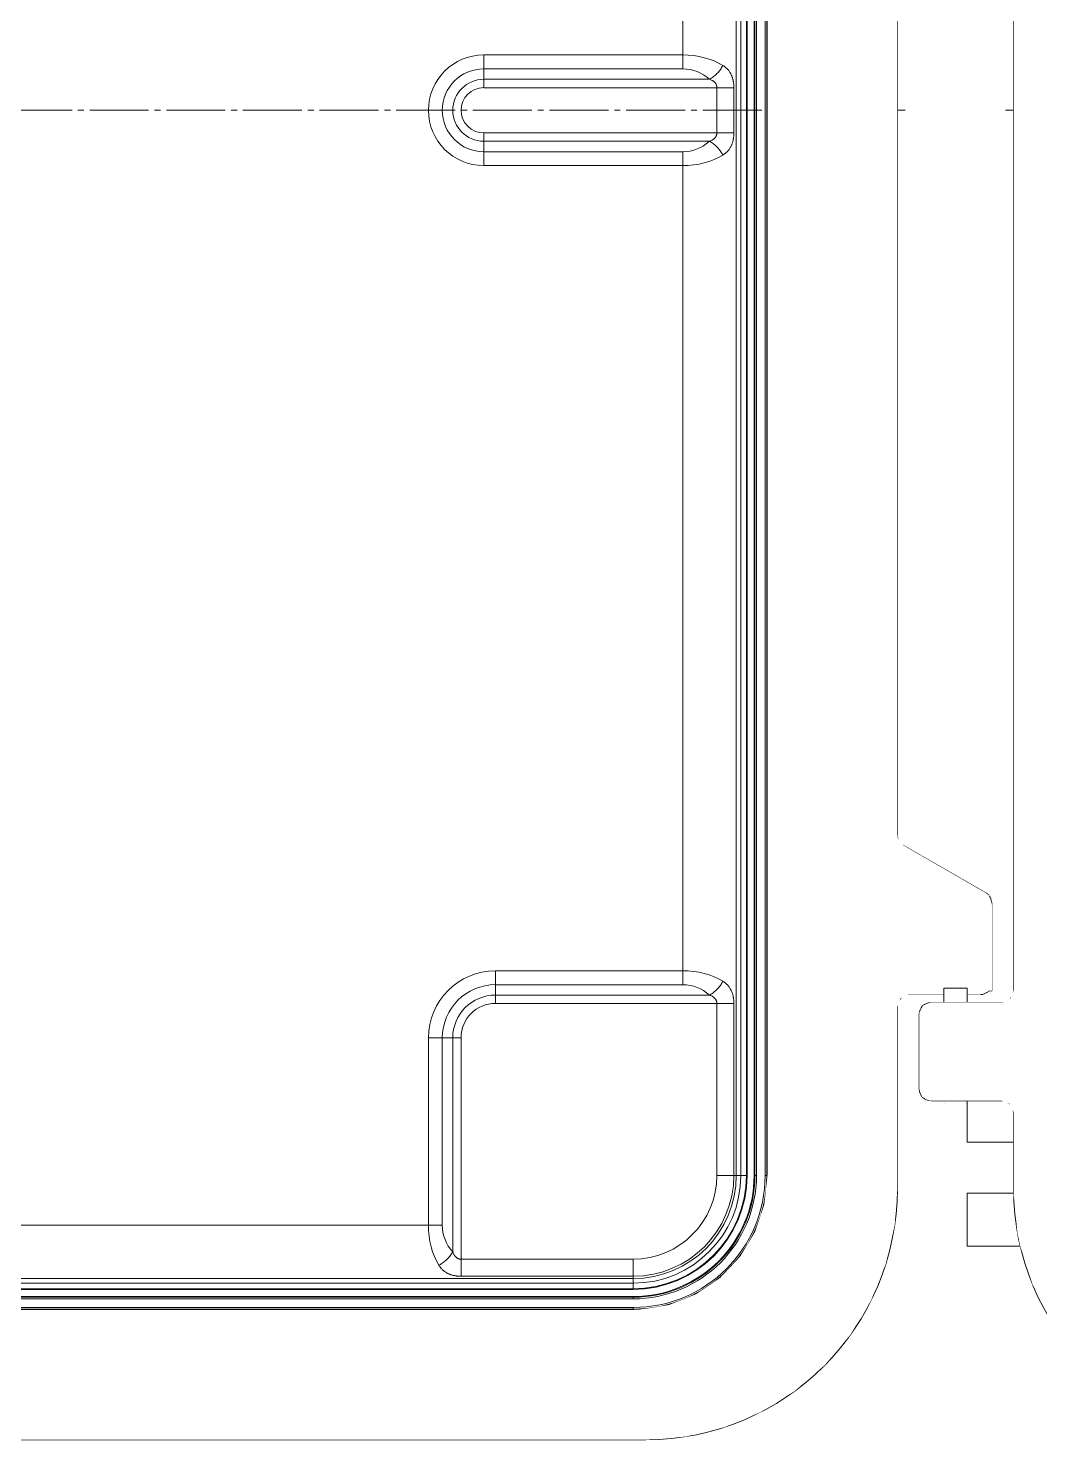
# Model space of a CAD drawing. Header units: millimetres. Extents: x -1133 to 1382, y -1174 to 1187.
# Drawn here: x 643.5 to 900.9, y 508.2 to 867.3 of the extents above; entities that cross this region are included whole.
import ezdxf

# ---------------------------------------------------------------- set-up
doc = ezdxf.new("R2010")
doc.units = ezdxf.units.MM
doc.linetypes.add('K5LT_AXLED', pattern=[19.5, 15, -1.5, 1.5, -1.5])
doc.linetypes.add('K5LT_THIN', pattern=[0])

# ---------------------------------------------------------------- blocks, each defined once
blk = doc.blocks.new('WIPEOUTCOLORING1')
for points in [[(831.59, 1117.45), (831.59, 846.45), (863.84, 1130.8)], [(626.39, 508.2), (800.66, 508.2), (432.89, 511.15)]]:
    blk.add_wipeout(points)
for points in [[(863.84, 1130.8), (831.59, 846.45), (864.64, 1120.72)], [(432.89, 511.15), (800.66, 508.2), (423.52, 514.94)]]:
    blk.add_wipeout(points)
for points in [[(831.59, 846.45), (831.59, 575.45), (864.64, 1120.72)], [(800.66, 508.2), (810.74, 509), (423.52, 514.94)]]:
    blk.add_wipeout(points)
for points in [[(864.64, 1120.72), (831.59, 575.45), (864.64, 1074.45)], [(423.52, 514.94), (810.74, 509), (414.86, 520.16)]]:
    blk.add_wipeout(points)
blk.add_wipeout([(810.74, 509), (820.57, 511.37), (414.86, 520.16)])
blk.add_wipeout([(414.86, 520.16), (820.57, 511.37), (407.13, 526.68)])
blk.add_wipeout([(820.57, 511.37), (829.9, 515.27), (407.13, 526.68)])
blk.add_wipeout([(407.13, 526.68), (829.9, 515.27), (400.52, 534.34)])
blk.add_wipeout([(829.9, 515.27), (838.5, 520.58), (400.52, 534.34)])
blk.add_wipeout([(400.52, 534.34), (838.5, 520.58), (395.21, 542.94)])
blk.add_wipeout([(838.5, 520.58), (846.16, 527.19), (395.21, 542.94)])
blk.add_wipeout([(395.21, 542.94), (846.16, 527.19), (455.39, 541.25)])
blk.add_wipeout([(455.39, 541.25), (846.16, 527.19), (626.39, 541.25)])
blk.add_wipeout([(846.16, 527.19), (852.67, 534.91), (626.39, 541.25)])
blk.add_wipeout([(626.39, 541.25), (852.67, 534.91), (797.39, 541.25)])
blk.add_wipeout([(799.3, 541.3), (852.67, 534.91), (806.59, 542.51)])
blk.add_wipeout([(806.59, 542.51), (852.67, 534.91), (813.45, 545.25)])
blk.add_wipeout([(852.67, 534.91), (857.89, 543.57), (813.45, 545.25)])
for points in [[(813.45, 545.25), (857.89, 543.57), (819.56, 549.4)], [(852.67, 534.91), (799.3, 541.3), (797.39, 541.25)]]:
    blk.add_wipeout(points)
blk.add_wipeout([(857.89, 543.57), (861.68, 552.95), (819.56, 549.4)])
blk.add_wipeout([(819.56, 549.4), (861.68, 552.95), (824.63, 554.77)])
blk.add_wipeout([(861.68, 552.95), (863.95, 562.8), (824.63, 554.77)])
blk.add_wipeout([(824.63, 554.77), (863.95, 562.8), (828.44, 561.1)])
blk.add_wipeout([(863.95, 562.8), (864.64, 572.18), (828.44, 561.1)])
blk.add_wipeout([(828.44, 561.1), (864.64, 572.18), (830.79, 568.1)])
blk.add_wipeout([(864.64, 572.18), (864.64, 618.45), (830.79, 568.1)])
blk.add_wipeout([(830.79, 568.1), (864.64, 618.45), (831.59, 575.45)])
blk.add_wipeout([(864.64, 618.45), (865.41, 620.46), (831.59, 575.45)])
blk.add_wipeout([(864.64, 662.04), (831.59, 575.45), (864.78, 661.11)])
blk.add_wipeout([(831.59, 575.45), (865.41, 620.46), (864.78, 661.11)])
blk.add_wipeout([(864.78, 661.11), (865.41, 620.46), (866.14, 659.44)])
blk.add_wipeout([(865.41, 620.46), (867.33, 621.43), (866.14, 659.44)])
blk.add_wipeout([(866.14, 659.44), (867.33, 621.43), (887.14, 647.31)])
for points in [[(864.64, 846.45), (831.59, 575.45), (864.64, 662.04)], [(867.33, 621.43), (867.64, 621.45), (887.14, 647.31)]]:
    blk.add_wipeout(points)
for points in [[(864.64, 1030.86), (831.59, 575.45), (864.64, 846.45)], [(887.14, 647.31), (867.64, 621.45), (887.87, 646.73)]]:
    blk.add_wipeout(points)
for points in [[(831.59, 575.45), (864.64, 1030.86), (864.64, 1074.45)], [(867.64, 621.45), (876.43, 621.45), (887.87, 646.73)]]:
    blk.add_wipeout(points)
blk.add_wipeout([(887.87, 646.73), (876.43, 621.45), (888.64, 644.72)])
blk.add_wipeout([(876.43, 621.45), (876.43, 619.45), (888.64, 644.72)])
blk.add_wipeout([(888.64, 644.72), (876.43, 619.45), (888.64, 644.45)])
blk.add_wipeout([(882.43, 621.45), (876.43, 619.45), (882.43, 619.45)])
blk.add_wipeout([(876.43, 619.45), (882.43, 621.45), (888.64, 644.45)])
blk.add_wipeout([(888.64, 644.45), (882.43, 621.45), (888.69, 644.45)])
blk.add_wipeout([(882.43, 621.45), (885.64, 621.45), (888.69, 644.45)])
blk.add_wipeout([(887.88, 622.45), (888.69, 644.45), (887.65, 622.22)])
blk.add_wipeout([(888.69, 644.45), (885.64, 621.45), (887.65, 622.22)])
blk.add_wipeout([(888.69, 644.45), (887.88, 622.45), (888.69, 622.45)])
blk = doc.blocks.new('U21')
at = {"color": 7, "linetype": 'K5LT_THIN', "lineweight": 18}
for p, q in [((823.64, 575.45), (823.64, 1117.45)), ((824.81, 575.45), (824.81, 1117.45)), ((826.21, 575.45), (826.21, 1117.45)), ((826.39, 1117.45), (826.39, 575.45)), ((828.19, 575.45), (828.19, 1117.45)), ((828.39, 575.45), (828.39, 1117.45)), ((828.79, 575.45), (828.79, 1117.45)), ((830.99, 575.45), (830.99, 1117.45)), ((831.39, 575.45), (831.39, 1117.45)), ((831.59, 575.45), (831.59, 1117.45)), ((810.04, 860.52), (810.04, 1065.38)), ((864.64, 1030.86), (864.64, 662.04)), ((759.39, 856.98), (759.39, 860.52)), ((810.04, 860.52), (759.39, 860.52)), ((810.04, 856.98), (810.04, 860.52)), ((810.04, 856.98), (759.39, 856.98)), ((759.39, 856.98), (759.39, 854.33)), ((816.83, 854.33), (759.39, 854.33)), ((759.39, 852.2), (759.39, 854.33)), ((818.7, 852.2), (759.39, 852.2)), ((818.7, 840.69), (818.7, 852.2)), ((818.7, 852.2), (823.03, 852.2)), ((823.03, 840.69), (823.03, 852.2)), ((759.39, 838.57), (759.39, 840.69)), ((759.39, 840.69), (818.7, 840.69)), ((823.03, 840.69), (818.7, 840.69)), ((759.39, 838.57), (816.83, 838.57)), ((759.39, 835.91), (759.39, 838.57)), ((759.39, 835.91), (810.04, 835.91)), ((759.39, 835.91), (759.39, 832.38)), ((810.04, 835.91), (810.04, 832.38)), ((759.39, 832.38), (810.04, 832.38)), ((810.04, 627.52), (810.04, 832.38)), ((866.14, 659.44), (887.14, 647.31)), ((870.72, 622.45), (870.72, 644.45)), ((870.83, 644.45), (870.72, 644.45)), ((888.69, 644.45), (870.83, 644.45)), ((870.83, 644.45), (870.83, 622.45)), ((888.64, 644.72), (888.64, 644.45)), ((888.69, 644.45), (888.69, 622.45)), ((810.04, 627.52), (762.39, 627.52)), ((762.39, 623.98), (762.39, 627.52)), ((810.04, 623.98), (810.04, 627.52)), ((810.04, 623.98), (762.39, 623.98)), ((762.39, 623.98), (762.39, 621.33)), ((816.83, 621.33), (762.39, 621.33)), ((762.39, 619.2), (762.39, 621.33)), ((876.43, 621.45), (867.64, 621.45)), ((870.83, 622.45), (870.72, 622.45)), ((888.69, 622.45), (870.83, 622.45)), ((885.64, 621.45), (882.43, 621.45)), ((818.7, 619.2), (762.39, 619.2)), ((818.7, 575.45), (818.7, 619.2)), ((818.7, 619.2), (823.03, 619.2)), ((823.03, 575.45), (823.03, 619.2)), ((864.64, 618.45), (864.64, 572.18)), ((745.32, 610.45), (745.32, 562.79)), ((748.85, 610.45), (745.32, 610.45)), ((748.85, 610.45), (748.85, 562.79)), ((748.85, 610.45), (751.51, 610.45)), ((751.51, 610.45), (751.51, 556.01)), ((751.51, 610.45), (753.63, 610.45)), ((753.63, 610.45), (753.63, 554.13)), ((876.68, 593.78), (876.67, 593.79)), ((882.18, 593.78), (882.18, 593.79)), ((823.03, 575.45), (818.7, 575.45)), ((823.64, 575.45), (823.03, 575.45)), ((823.64, 575.45), (824.81, 575.45)), ((826.21, 575.45), (824.81, 575.45)), ((826.21, 575.45), (826.39, 575.45)), ((828.39, 575.45), (828.19, 575.45)), ((828.79, 575.45), (828.39, 575.45)), ((831.39, 575.45), (830.99, 575.45)), ((831.59, 575.45), (831.39, 575.45)), ((507.46, 562.79), (745.32, 562.79)), ((748.85, 562.79), (745.32, 562.79)), ((753.63, 554.13), (797.39, 554.13)), ((753.63, 549.8), (753.63, 554.13)), ((797.39, 554.13), (797.39, 549.8)), ((753.63, 549.8), (797.39, 549.8)), ((797.39, 549.2), (797.39, 549.8)), ((455.39, 549.2), (797.39, 549.2)), ((455.39, 548.03), (797.39, 548.03)), ((455.39, 546.63), (797.39, 546.63)), ((797.39, 546.45), (455.39, 546.45)), ((797.39, 549.2), (797.39, 548.03)), ((797.39, 546.63), (797.39, 548.03)), ((797.39, 546.63), (797.39, 546.45)), ((455.39, 544.65), (797.39, 544.65)), ((455.39, 544.45), (797.39, 544.45)), ((455.39, 544.05), (797.39, 544.05)), ((797.39, 544.45), (797.39, 544.65)), ((797.39, 544.05), (797.39, 544.45)), ((455.39, 541.85), (797.39, 541.85)), ((455.39, 541.45), (797.39, 541.45)), ((455.39, 541.25), (797.39, 541.25)), ((797.39, 541.45), (797.39, 541.85)), ((797.39, 541.25), (797.39, 541.45)), ((800.66, 508.2), (452.12, 508.2))]:
    blk.add_line(p, q, dxfattribs=at)
at = {"color": 30, "linetype": 'K5LT_AXLED', "lineweight": 18, "true_color": 0xff8000}
blk.add_line((386.14, 846.45), (866.64, 846.45), dxfattribs=at)
at = {"color": 7, "linetype": 'K5LT_THIN', "lineweight": 18}
for centre in [(847.89, 846.45), (847.89, 756.45), (847.89, 666.45), (847.89, 576.45), (711.39, 524.95), (796.39, 524.95)]:
    blk.add_circle(centre, 5.25, dxfattribs=at)
for centre, radius, start, end in [((759.39, 846.45), 14.07, 90, 270), ((759.39, 846.45), 10.54, 90, 270), ((810.04, 846.98), 10, 47.2493, 90), ((759.39, 846.45), 7.88, 90, 270), ((759.39, 846.45), 5.76, 90, 270), ((810.04, 845.91), 10, 270, 312.7507), ((762.39, 610.45), 17.07, 90, 180), ((762.39, 610.45), 13.54, 90, 180), ((762.39, 610.45), 10.88, 90, 180), ((810.04, 613.98), 10, 47.2493, 90), ((762.39, 610.45), 8.76, 90, 180), ((797.39, 575.45), 29, 270, 0), ((797.39, 575.45), 31, 270, 0), ((797.39, 575.45), 34, 270, 0), ((797.39, 575.45), 26.25, 270, 0), ((797.39, 575.45), 27.42, 270, 0), ((797.39, 575.45), 28.82, 270, 0), ((797.39, 575.45), 21.31, 270, 0), ((797.39, 575.45), 25.64, 270, 0), ((797.39, 575.45), 34.2, 270, 0), ((797.39, 575.45), 31.4, 270, 0), ((797.39, 575.45), 30.8, 270, 0), ((797.39, 575.45), 33.6, 270, 0), ((758.85, 562.79), 10, 180, 222.7507)]:
    blk.add_arc(centre, radius, start, end, dxfattribs=at)
for centre, major_axis, ratio, start_param, end_param in [((810.04, 850.52), (-15, 0), 0.666667, 3.966249, 4.712389), ((810.04, 842.38), (-15, 0), 0.666667, 1.570796, 2.316936), ((867.64, 662.04), (-2.6, -1.5), 0.999543, 5.759784, 6.806586), ((885.64, 644.71), (-2.6, -1.5), 0.999543, 2.618192, 3.664994), ((810.04, 617.52), (-15, 0), 0.666667, 3.966249, 4.712389), ((867.64, 618.45), (-2.12, 2.12), 0.999315, 5.49813, 7.068241), ((885.64, 624.45), (-2.12, 2.12), 0.999315, 2.356537, 3.197453), ((800.62, 572.22), (-45.29, 45.29), 0.999315, 2.356537, 3.926648), ((755.32, 562.79), (0, 15), 0.666667, 1.570796, 2.316936)]:
    blk.add_ellipse(centre, major_axis=major_axis, ratio=ratio, start_param=start_param, end_param=end_param, dxfattribs=at)
for points, knots in [([(820.23, 857.86), (820.13, 857.67), (819.94, 857.32), (819.61, 856.83), (819.28, 856.39), (818.92, 855.97), (818.53, 855.58), (818.1, 855.19), (817.66, 854.84), (817.23, 854.55), (816.96, 854.39), (816.83, 854.33)], [0, 0, 0, 0, 1.600616, 2.99715, 4.243668, 5.524121, 6.840194, 8.149431, 9.597465, 10.884858, 12, 12, 12, 12]), ([(820.23, 857.86), (820.37, 857.77), (820.65, 857.59), (821.01, 857.29), (821.32, 857), (821.59, 856.71), (821.83, 856.41), (822.03, 856.1), (822.22, 855.79), (822.37, 855.49), (822.49, 855.2), (822.6, 854.91), (822.7, 854.62), (822.78, 854.33), (822.84, 854.06), (822.89, 853.81), (822.93, 853.56), (822.97, 853.29), (823, 852.98), (823.03, 852.61), (823.03, 852.35), (823.03, 852.2)], [0, 0, 0, 0, 2.090443, 3.968565, 5.538883, 7.045313, 8.424303, 9.775689, 11.024407, 12.170455, 13.154369, 14.099812, 15.070708, 15.996185, 16.839139, 17.535643, 18.216385, 18.951441, 19.861601, 20.797027, 22, 22, 22, 22]), ([(816.83, 854.33), (816.96, 854.28), (817.18, 854.2), (817.48, 854.05), (817.73, 853.91), (817.94, 853.75), (818.12, 853.59), (818.28, 853.42), (818.41, 853.23), (818.51, 853.05), (818.59, 852.87), (818.65, 852.68), (818.69, 852.46), (818.7, 852.3), (818.7, 852.2)], [0, 0, 0, 0, 1.786236, 3.363102, 4.689359, 5.982999, 7.21728, 8.44051, 9.57337, 10.61586, 11.613036, 12.614147, 13.619195, 15, 15, 15, 15]), ([(816.83, 838.57), (816.96, 838.61), (817.18, 838.7), (817.48, 838.84), (817.73, 838.99), (817.94, 839.14), (818.12, 839.3), (818.28, 839.48), (818.41, 839.66), (818.51, 839.84), (818.59, 840.03), (818.65, 840.22), (818.69, 840.44), (818.7, 840.6), (818.7, 840.69)], [0, 0, 0, 0, 1.786236, 3.363102, 4.689359, 5.982999, 7.21728, 8.44051, 9.57337, 10.61586, 11.613036, 12.614147, 13.619195, 15, 15, 15, 15]), ([(820.23, 835.03), (820.37, 835.12), (820.65, 835.31), (821.01, 835.6), (821.32, 835.9), (821.59, 836.19), (821.83, 836.49), (822.03, 836.79), (822.22, 837.11), (822.37, 837.41), (822.49, 837.69), (822.6, 837.98), (822.7, 838.27), (822.78, 838.57), (822.84, 838.84), (822.89, 839.09), (822.93, 839.33), (822.97, 839.61), (823, 839.91), (823.03, 840.28), (823.03, 840.54), (823.03, 840.69)], [0, 0, 0, 0, 2.090443, 3.968565, 5.538883, 7.045313, 8.424303, 9.775689, 11.024407, 12.170455, 13.154369, 14.099812, 15.070708, 15.996185, 16.839139, 17.535643, 18.216385, 18.951441, 19.861601, 20.797027, 22, 22, 22, 22]), ([(816.83, 838.57), (817.01, 838.47), (817.35, 838.27), (817.82, 837.93), (818.25, 837.58), (818.64, 837.21), (819.03, 836.8), (819.4, 836.36), (819.73, 835.9), (820.01, 835.45), (820.16, 835.16), (820.23, 835.03)], [0, 0, 0, 0, 1.600617, 2.997152, 4.243671, 5.524125, 6.840199, 8.149436, 9.597469, 10.884861, 12, 12, 12, 12]), ([(820.23, 624.86), (820.13, 624.67), (819.94, 624.32), (819.61, 623.83), (819.28, 623.39), (818.92, 622.97), (818.53, 622.58), (818.1, 622.19), (817.66, 621.84), (817.23, 621.55), (816.96, 621.39), (816.83, 621.33)], [0, 0, 0, 0, 1.600616, 2.99715, 4.243668, 5.524121, 6.840194, 8.149431, 9.597465, 10.884858, 12, 12, 12, 12]), ([(816.83, 621.33), (816.96, 621.28), (817.18, 621.2), (817.48, 621.05), (817.73, 620.91), (817.94, 620.75), (818.12, 620.59), (818.28, 620.42), (818.41, 620.23), (818.51, 620.05), (818.59, 619.87), (818.65, 619.68), (818.69, 619.46), (818.7, 619.3), (818.7, 619.2)], [0, 0, 0, 0, 1.786259, 3.363127, 4.68939, 5.983015, 7.217264, 8.440472, 9.573359, 10.615925, 11.613162, 12.614278, 13.619272, 15, 15, 15, 15]), ([(820.23, 624.86), (820.37, 624.77), (820.65, 624.59), (821.01, 624.29), (821.32, 624), (821.59, 623.71), (821.83, 623.41), (822.03, 623.1), (822.22, 622.79), (822.37, 622.49), (822.49, 622.2), (822.6, 621.91), (822.7, 621.62), (822.78, 621.33), (822.84, 621.06), (822.89, 620.81), (822.93, 620.56), (822.97, 620.29), (823, 619.99), (823.03, 619.62), (823.03, 619.36), (823.03, 619.2)], [0, 0, 0, 0, 2.090448, 3.968571, 5.538889, 7.045314, 8.424298, 9.775654, 11.024275, 12.170162, 13.153866, 14.098986, 15.068784, 15.993477, 16.836202, 17.533696, 18.215772, 18.952394, 19.84799, 20.76177, 22, 22, 22, 22]), ([(751.51, 556.01), (751.41, 555.82), (751.21, 555.49), (750.87, 555.01), (750.52, 554.59), (750.15, 554.19), (749.74, 553.81), (749.3, 553.44), (748.84, 553.11), (748.39, 552.83), (748.11, 552.68), (747.98, 552.61)], [0, 0, 0, 0, 1.600618, 2.997152, 4.243671, 5.524125, 6.840199, 8.149437, 9.59747, 10.884862, 12, 12, 12, 12]), ([(751.51, 556.01), (751.55, 555.88), (751.64, 555.66), (751.78, 555.36), (751.93, 555.11), (752.08, 554.9), (752.25, 554.72), (752.42, 554.56), (752.6, 554.43), (752.78, 554.33), (752.97, 554.25), (753.15, 554.19), (753.37, 554.15), (753.53, 554.13), (753.63, 554.13)], [0, 0, 0, 0, 1.785893, 3.362901, 4.689104, 5.983017, 7.217491, 8.44262, 9.574659, 10.613608, 11.608082, 12.584213, 13.542001, 15, 15, 15, 15]), ([(747.98, 552.61), (748.07, 552.46), (748.25, 552.19), (748.54, 551.82), (748.84, 551.51), (749.13, 551.25), (749.43, 551.01), (749.73, 550.8), (750.04, 550.62), (750.34, 550.47), (750.63, 550.35), (750.91, 550.24), (751.19, 550.15), (751.48, 550.07), (751.79, 549.99), (752.08, 549.94), (752.35, 549.89), (752.58, 549.86), (752.81, 549.84), (753.05, 549.82), (753.33, 549.81), (753.52, 549.8), (753.63, 549.8)], [0, 0, 0, 0, 2.179167, 4.140487, 5.782773, 7.357714, 8.796778, 10.208488, 11.512716, 12.709462, 13.73219, 14.70508, 15.643488, 16.600913, 17.611112, 18.524265, 19.325299, 19.971098, 20.606659, 21.293762, 22.07494, 23, 23, 23, 23])]:
    blk.add_open_spline(points, degree=3, knots=knots, dxfattribs=at)
blk.add_blockref('WIPEOUTCOLORING1', (0, 0))
blk = doc.blocks.new('WIPEOUTCOLORING2')
blk.add_wipeout([(927.23, 1117.45), (894.18, 1070.45), (927.23, 846.45)])
blk.add_wipeout([(894.18, 1070.45), (894.18, 846.45), (927.23, 846.45)])
blk.add_wipeout([(927.23, 846.45), (894.18, 846.45), (927.23, 575.45)])
blk.add_wipeout([(894.18, 846.45), (894.18, 622.45), (927.23, 575.45)])
blk.add_wipeout([(927.23, 575.45), (894.18, 622.45), (928.03, 568.1)])
blk.add_wipeout([(894.18, 622.45), (893.4, 620.44), (928.03, 568.1)])
blk.add_wipeout([(928.03, 568.1), (893.4, 620.44), (930.38, 561.1)])
blk.add_wipeout([(893.4, 620.44), (891.48, 619.46), (930.38, 561.1)])
blk.add_wipeout([(930.38, 561.1), (891.48, 619.46), (934.19, 554.77)])
blk.add_wipeout([(891.48, 619.46), (891.18, 619.45), (934.19, 554.77)])
blk.add_wipeout([(891.18, 619.45), (882.43, 619.45), (934.19, 554.77)])
blk.add_wipeout([(882.43, 619.45), (876.43, 619.45), (934.19, 554.77)])
blk.add_wipeout([(876.43, 619.45), (873.18, 619.45), (934.19, 554.77)])
blk.add_wipeout([(873.18, 619.45), (871.17, 618.67), (934.19, 554.77)])
blk.add_wipeout([(934.19, 554.77), (871.17, 618.67), (939.26, 549.4)])
blk.add_wipeout([(871.17, 618.67), (870.19, 616.75), (939.26, 549.4)])
blk.add_wipeout([(870.19, 616.75), (870.18, 616.45), (939.26, 549.4)])
blk.add_wipeout([(893.19, 593.67), (870.18, 616.45), (891.18, 594.45)])
blk.add_wipeout([(891.18, 594.45), (870.18, 616.45), (882.43, 594.45)])
blk.add_wipeout([(870.18, 616.45), (870.18, 597.45), (882.43, 594.45)])
blk.add_wipeout([(882.43, 594.45), (870.18, 597.45), (873.18, 594.45)])
blk.add_wipeout([(870.18, 597.45), (870.95, 595.44), (873.18, 594.45)])
blk.add_wipeout([(873.18, 594.45), (870.95, 595.44), (872.87, 594.46)])
blk.add_wipeout([(870.18, 616.45), (893.19, 593.67), (939.26, 549.4)])
blk.add_wipeout([(893.19, 593.67), (894.16, 591.75), (939.26, 549.4)])
blk.add_wipeout([(894.16, 591.75), (894.18, 591.45), (939.26, 549.4)])
blk.add_wipeout([(894.18, 591.45), (894.18, 583.95), (939.26, 549.4)])
blk.add_wipeout([(894.18, 583.95), (894.18, 572.18), (939.26, 549.4)])
blk.add_wipeout([(894.18, 572.18), (894.19, 570.95), (939.26, 549.4)])
blk.add_wipeout([(939.26, 549.4), (894.19, 570.95), (945.37, 545.25)])
blk.add_wipeout([(894.19, 570.95), (895.18, 560.88), (945.37, 545.25)])
blk.add_wipeout([(945.37, 545.25), (895.18, 560.88), (952.23, 542.51)])
blk.add_wipeout([(895.18, 560.88), (895.9, 557.45), (952.23, 542.51)])
blk.add_wipeout([(895.9, 557.45), (898.99, 547.82), (952.23, 542.51)])
blk.add_wipeout([(898.99, 547.82), (903.57, 538.81), (952.23, 542.51)])
blk = doc.blocks.new('U22')
at = {"color": 7, "linetype": 'K5LT_THIN', "lineweight": 18}
for p, q in [((894.18, 1070.45), (894.18, 622.45)), ((876.43, 619.45), (876.43, 623.1)), ((876.43, 623.1), (882.43, 623.1)), ((882.43, 619.45), (882.43, 623.1)), ((891.18, 619.45), (873.18, 619.45)), ((870.18, 616.45), (870.18, 597.45)), ((873.18, 594.45), (891.18, 594.45)), ((882.18, 594.43), (876.68, 594.43)), ((882.43, 583.95), (882.43, 594.45)), ((894.18, 591.45), (894.18, 572.18)), ((894.18, 583.95), (882.43, 583.95)), ((882.43, 557.45), (882.43, 570.95)), ((882.43, 570.95), (894.19, 570.95)), ((895.9, 557.45), (882.43, 557.45))]:
    blk.add_line(p, q, dxfattribs=at)
at = {"color": 30, "linetype": 'K5LT_AXLED', "lineweight": 18, "true_color": 0xff8000}
blk.add_line((892.18, 846.45), (1372.68, 846.45), dxfattribs=at)
at = {"color": 7, "linetype": 'K5LT_THIN', "lineweight": 18}
for centre, major_axis, start_param, end_param in [((891.18, 622.45), (-2.12, 2.12), 2.356537, 3.926648), ((873.18, 616.45), (-2.12, 2.12), 5.49813, 7.068241), ((873.18, 597.45), (-2.12, -2.12), 5.49813, 7.068241), ((891.18, 591.45), (-2.12, -2.12), 2.356537, 3.926648), ((958.2, 572.22), (-45.29, -45.29), 5.49813, 7.068241)]:
    blk.add_ellipse(centre, major_axis=major_axis, ratio=0.999315, start_param=start_param, end_param=end_param, dxfattribs=at)
blk.add_blockref('WIPEOUTCOLORING2', (0, 0))
blk = doc.blocks.new('U20')
blk.add_blockref('U21', (0, 0))
blk.add_blockref('U22', (0, 0))

msp = doc.modelspace()

# ---------------------------------------------------------------- block references
msp.add_blockref('U20', (0, 0))

doc.saveas('drawing.dxf')
